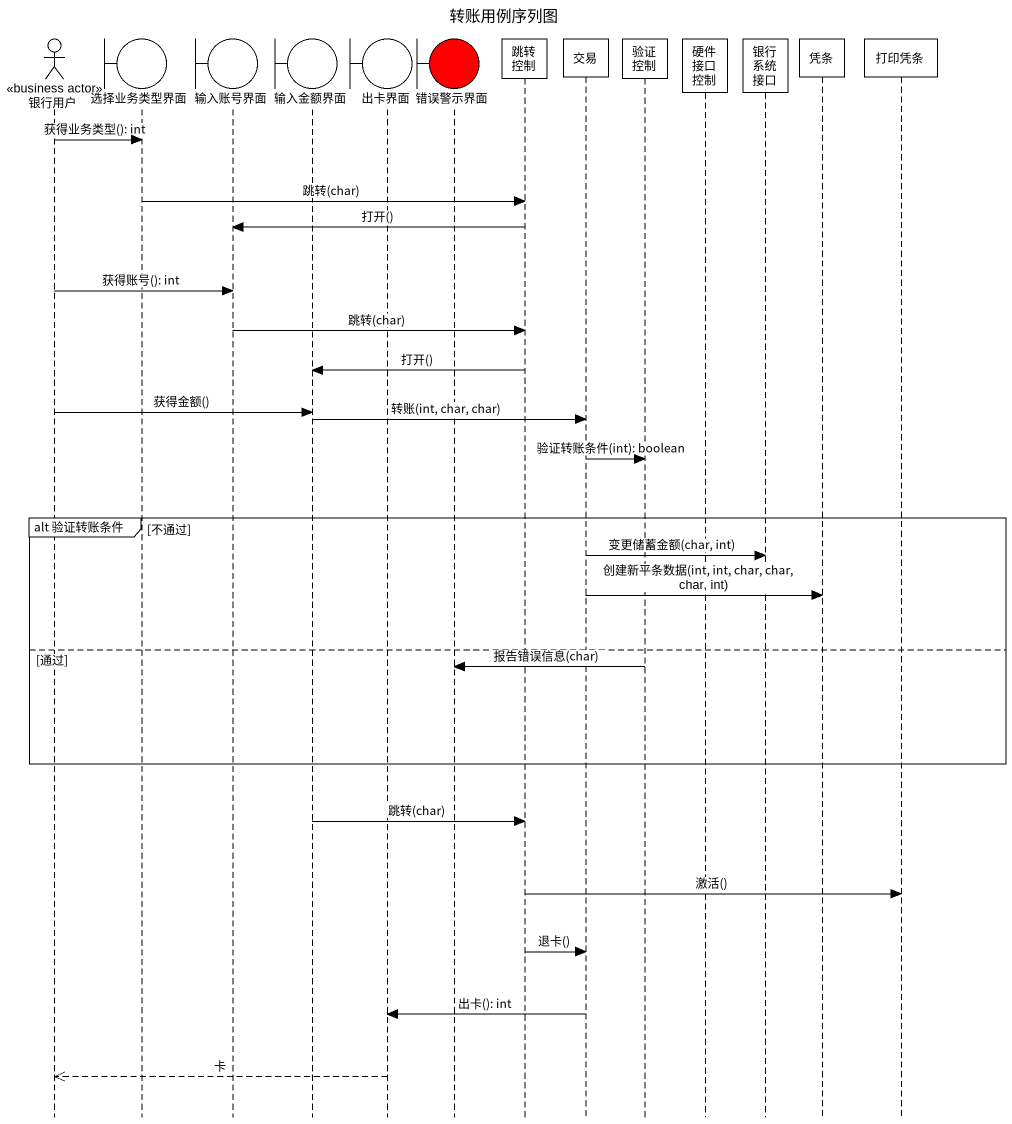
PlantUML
@startuml
title 转账用例序列图
hide footbox
actor 银行用户 <<business actor>>
boundary 选择业务类型界面
boundary 输入账号界面
boundary 输入金额界面
boundary 出卡界面
boundary 错误警示界面 #FF0000
participant 跳转控制
participant 交易
participant 验证控制
participant 硬件接口控制
participant 银行系统接口
participant 凭条
participant 打印凭条

银行用户 -> 选择业务类型界面 : 获得业务类型(): int
选择业务类型界面 -> 跳转控制 : 跳转(char)
跳转控制 -> 输入账号界面 : 打开()
银行用户 -> 输入账号界面 : 获得账号(): int
输入账号界面 -> 跳转控制 : 跳转(char)
跳转控制 -> 输入金额界面 : 打开()
银行用户 -> 输入金额界面 : 获得金额()
输入金额界面 -> 交易 : 转账(int, char, char)
交易 -> 验证控制 : 验证转账条件(int): boolean
group alt 验证转账条件 [不通过]
  交易 -> 银行系统接口 : 变更储蓄金额(char, int)
  交易 -> 凭条 : 创建新平条数据(int, int, char, char, char, int)
else 通过
  验证控制 -> 错误警示界面 : 报告错误信息(char)
end
输入金额界面 -> 跳转控制 : 跳转(char)
跳转控制 -> 打印凭条 : 激活()
跳转控制 -> 交易 : 退卡()
交易 -> 出卡界面 : 出卡(): int
出卡界面 -->> 银行用户 : 卡
@enduml
